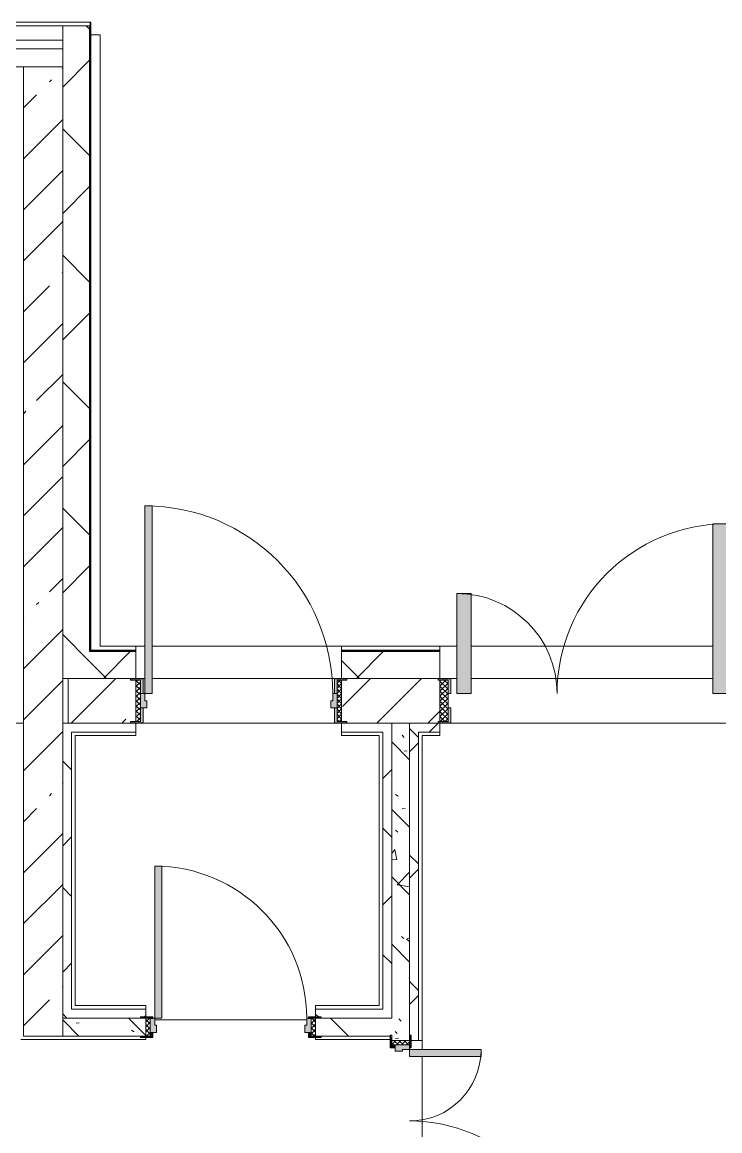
# Model space of a CAD drawing. Header units: millimetres. Extents: x -4196 to 190310, y -8553 to 29000.
# Drawn here: x 144090 to 147991, y 21150 to 27350 of the extents above; entities that cross this region are included whole.
import ezdxf

# ---------------------------------------------------------------- set-up
doc = ezdxf.new("R2010")
doc.units = ezdxf.units.MM
for name, color, linetype, lineweight, true_color in [('A-DOOR-1', 7, 'Continuous', 5, 0xaaaaaa), ('A-DOOR-2', 7, 'Continuous', 5, 0xe2e2e2), ('A-DOOR-FRAM-1', 7, 'Continuous', 5, 0xe2e2e2), ('A-DOOR-FRAM-2', 7, 'Continuous', 5, 0xaaaaaa), ('A-FLOR-1', 7, 'Continuous', 5, 0xaaaaaa), ('I-WALL-5', 7, 'Continuous', 5, 0x787878)]:
    doc.layers.add(name, color=color, linetype=linetype, lineweight=lineweight, true_color=true_color)
for name, color, linetype, lineweight in [('A-WALL', 7, 'Continuous', 9), ('A-WALL-4', 7, 'Continuous', 5), ('I-WALL-3', 7, 'Continuous', 5)]:
    doc.layers.add(name, color=color, linetype=linetype, lineweight=lineweight)
pattern_1 = [(45, (59346.5, 0), (-353.5534, 353.5534), []), (135, (59346.5, 0), (-353.5534, -353.5534), [])]
pattern_2 = [(45, (59346.5, 0), (-285.1231, 285.1231), []), (45, (59631.6, 0), (-285.1231, 285.1231), [504.031, -100.806, 16.764, -84.042])]
pattern_3 = [(135, (59346.5, 0), (-377.1708, -377.1708), [533.4, -88.9, 17.78, -88.9]), (135, (59346.5, 376.94), (-377.1708, -377.1708), []), (50, (59346.5, 0), (637.6445, -55.7866), [66.675, -733.425]), (355, (59346.5, 0), (-123.3494, 668.699), [53.34, -586.74]), (100.451, (59399.6, -4.65), (514.299, 612.908), [56.665, -623.315]), (46.184, (59346.5, 177.8), (948.7764, -147.15), [100.012, -1100.137]), (96.636, (59425.6, 165.5), (830.909, 865.997), [84.998, -934.973]), (351.184, (59346.5, 177.8), (830.918, 865.988), [80.01, -880.11]), (21, (59435.4, 133.35), (530.6506, -357.9283), [66.675, -733.425]), (326, (59435.4, 133.35), (216.308, 644.6585), [53.34, -586.74]), (71.451, (59479.6, 103.5), (746.9596, 286.7243), [56.665, -623.315]), (37.5, (59346.5, 0), (10.81053, 295.9426), [16.764, -562.864, 16.764, -578.866, -588.962]), (37.5, (59346.5, 0), (10.81053, 295.9426), [-1175.258, 16.764, -572.198]), (7.5, (59346.5, 0), (233.8692, 350.6318), [16.764, -322.834, 16.764, -549.529, -224.472]), (7.5, (59346.5, 0), (233.8692, 350.6318), [-905.891, 16.764, -207.708]), (327.5, (59148.24, 0), (474.5678, -20.0513), [16.764, -205.486, 16.764, -676.656, -920.115]), (327.5, (59148.24, 0), (474.5678, -20.0513), [-915.67, 16.764, -903.351]), (317.5, (59059.34, 0), (518.4522, 88.9934), [16.764, -272.161, 16.764, -443.738, -653.415]), (317.5, (59059.34, 0), (518.4522, 88.9934), [-749.427, 16.764, -636.651])]

# ---------------------------------------------------------------- blocks, each defined once
blk = doc.blocks.new('110_Дверь_СКБ_2Ст_Внутренняя - ДН-7д_л__ ДОО_Дв_1450x2100h_Загрузочная_ Помещение холодильных камер-21737406-1_6_1_птичка')
at = {"layer": 'A-DOOR-1'}
h = blk.add_hatch(dxfattribs=at)
h.set_pattern_fill('FP_128', color=256, style=0, pattern_type=2)
h.set_pattern_definition([(135, (1471.41, 189.685), (-14.14214, -14.14214), []), (225, (1471.41, 189.685), (14.14214, -14.14214), [])])
h.paths.add_polyline_path([(862.5, -115), (862.5, 115), (817.5, 115), (817.5, -115)])
at = {"layer": 'A-DOOR-2'}
for points in [[(687.5, 40), (767.5, 40), (767.5, 990), (687.5, 990), (687.5, 86.9)], [(-670.6, 40), (-662.5, 40), (-662.5, 600), (-742.5, 600), (-742.5, 40)]]:
    blk.add_hatch(color=256, dxfattribs=at).paths.add_polyline_path(points)
h = blk.add_hatch(color=256, dxfattribs=at)
h.paths.add_polyline_path([(817.5, 40), (817.5, 115), (872.5, 115), (872.5, 123), (802.5, 123), (802.5, 40), (812.5, 40)])
h.paths.add_polyline_path([(-777.5, 40), (-777.5, 123), (-847.5, 123), (-844.3, 115), (-792.5, 115), (-792.5, 40)])
h = blk.add_hatch(color=256, dxfattribs=at)
h.paths.add_polyline_path([(872.5, -123), (872.5, -115), (817.5, -115), (812.5, -40), (802.5, -40), (802.5, -123), (862.5, -123)])
h.paths.add_polyline_path([(-833.5, -123), (-777.5, -123), (-777.5, -40), (-792.5, -40), (-792.5, -115), (-847.5, -115), (-842.5, -123), (-837.5, -123)])
at = {"layer": 'A-DOOR-FRAM-2'}
h = blk.add_hatch(dxfattribs=at)
h.set_pattern_fill('FP_129', color=256, style=0, pattern_type=2)
h.set_pattern_definition([(45, (-651.384, 189.685), (-14.1421, 14.1421), []), (135, (-651.384, 189.685), (-14.1421, -14.1421), [])])
h.paths.add_polyline_path([(-792.5, -115), (-792.5, 115), (-837.5, 115), (-837.5, -115)])
at = {"layer": 'A-DOOR-1'}
for p, q in [((767.5, 990), (687.5, 990)), ((687.5, 990), (687.5, 40)), ((767.5, 40), (767.5, 990)), ((-742.5, 600), (-742.5, 40)), ((-662.5, 600), (-742.5, 600)), ((-662.5, 40), (-662.5, 600)), ((-777.5, 123), (-847.5, 123)), ((-847.5, 123), (-847.5, 115)), ((-847.5, 115), (-792.5, 115)), ((-792.5, 115), (-792.5, 40)), ((-777.5, 40), (-777.5, 123)), ((872.5, 123), (802.5, 123)), ((802.5, 123), (802.5, 40)), ((817.5, 40), (817.5, 115)), ((817.5, 115), (872.5, 115)), ((872.5, 115), (872.5, 123)), ((-792.5, 40), (-777.5, 40)), ((-742.5, 40), (-662.5, 40)), ((687.5, 40), (767.5, 40)), ((802.5, 40), (817.5, 40)), ((-777.5, -40), (-792.5, -40)), ((-792.5, -40), (-792.5, -115)), ((-777.5, -123), (-777.5, -40)), ((817.5, -40), (802.5, -40)), ((802.5, -40), (802.5, -123)), ((817.5, -115), (817.5, -40)), ((-847.5, -115), (-847.5, -123)), ((-792.5, -115), (-847.5, -115)), ((-847.5, -123), (-777.5, -123)), ((802.5, -123), (872.5, -123)), ((872.5, -115), (817.5, -115)), ((872.5, -123), (872.5, -115))]:
    blk.add_line(p, q, dxfattribs=at)
for centre, radius, start, end in [((767.5, 40), 950, 90, 180), ((-742.5, 40), 560, 0, 90)]:
    blk.add_arc(centre, radius, start, end, dxfattribs=at)
at = {"layer": 'A-DOOR-FRAM-2'}
for p, q in [((-792.5, 115), (-837.5, 115)), ((-837.5, 115), (-837.5, -115)), ((-792.5, -115), (-792.5, 115)), ((862.5, 115), (817.5, 115)), ((817.5, 115), (817.5, -115)), ((862.5, -115), (862.5, 115)), ((-837.5, -115), (-792.5, -115)), ((817.5, -115), (862.5, -115))]:
    blk.add_line(p, q, dxfattribs=at)
blk = doc.blocks.new('110_Дверь_СКБ_1Ст_Внутренняя1 - ДН-6д_ ДОО_Дв_1150x2100-24253098-1_6_1_птичка')
at = {"layer": 'A-DOOR-1'}
h = blk.add_hatch(dxfattribs=at)
h.set_pattern_fill('FP_132', color=256, style=0, pattern_type=2)
h.set_pattern_definition([(135, (1726.41, 189.685), (-14.14214, -14.14214), []), (225, (1726.41, 189.685), (14.14214, -14.14214), [])])
h.paths.add_polyline_path([(562.5, -115), (587.5, -115), (587.5, 115), (562.5, 115), (562.5, 86.9)])
at = {"layer": 'A-DOOR-2'}
h = blk.add_hatch(color=256, dxfattribs=at)
h.paths.add_polyline_path([(-537.5, 40), (-522.5, 40), (-522.5, 123), (-592.5, 123), (-592.5, 115), (-537.5, 115), (-537.5, 86.9)])
h.paths.add_polyline_path([(562.5, 40), (562.5, 115), (617.5, 115), (617.5, 123), (547.5, 123), (547.5, 40)])
h = blk.add_hatch(color=256, dxfattribs=at)
h.paths.add_polyline_path([(-537.5, -40), (-502.5, -40), (-502.5, 0), (-512.5, 0), (-512.5, 40), (-537.5, 40)])
h.paths.add_polyline_path([(562.5, -40), (562.5, 40), (537.5, 40), (537.5, 0), (527.5, 0), (527.5, -40), (537.5, -40)])
h = blk.add_hatch(color=256, dxfattribs=at)
h.paths.add_polyline_path([(617.5, -123), (617.5, -115), (562.5, -115), (562.5, -40), (547.5, -40), (547.5, -123), (587.7, -123)])
h.paths.add_polyline_path([(-522.5, -123), (-522.5, -40), (-537.5, -40), (-537.5, -115), (-592.5, -115), (-592.5, -123), (-537.5, -123)])
at = {"layer": 'A-DOOR-FRAM-1'}
blk.add_hatch(color=256, dxfattribs=at).paths.add_polyline_path([(-512.5, 40), (-472.5, 40), (-472.5, 1090), (-512.5, 1090), (-512.5, 86.9)])
at = {"layer": 'A-DOOR-FRAM-2'}
h = blk.add_hatch(dxfattribs=at)
h.set_pattern_fill('FP_133', color=256, style=0, pattern_type=2)
h.set_pattern_definition([(45, (-396.384, 189.685), (-14.1421, 14.1421), []), (135, (-396.384, 189.685), (-14.1421, -14.1421), [])])
h.paths.add_polyline_path([(-537.5, -115), (-537.5, 115), (-562.5, 115), (-562.5, -115), (-554.5, -115)])
at = {"layer": 'A-DOOR-1'}
for p, q in [((-512.5, 1090), (-512.5, 40)), ((-472.5, 1090), (-512.5, 1090)), ((-472.5, 40), (-472.5, 1090)), ((-522.5, 123), (-592.5, 123)), ((-592.5, 123), (-592.5, 115)), ((-592.5, 115), (-537.5, 115)), ((-537.5, 115), (-537.5, 40)), ((-522.5, 40), (-522.5, 123)), ((617.5, 123), (547.5, 123)), ((547.5, 123), (547.5, 40)), ((562.5, 40), (562.5, 115)), ((562.5, 115), (617.5, 115)), ((617.5, 115), (617.5, 123)), ((-537.5, 40), (-522.5, 40)), ((-512.5, 40), (-472.5, 40)), ((547.5, 40), (562.5, 40)), ((-522.5, -40), (-537.5, -40)), ((-537.5, -40), (-537.5, -115)), ((-522.5, -123), (-522.5, -40)), ((562.5, -40), (547.5, -40)), ((547.5, -40), (547.5, -123)), ((562.5, -115), (562.5, -40)), ((-592.5, -115), (-592.5, -123)), ((-537.5, -115), (-592.5, -115)), ((-592.5, -123), (-522.5, -123)), ((547.5, -123), (617.5, -123)), ((617.5, -115), (562.5, -115)), ((617.5, -123), (617.5, -115))]:
    blk.add_line(p, q, dxfattribs=at)
blk.add_arc((-512.5, 40), 1050, 360, 90, dxfattribs=at)
at = {"layer": 'A-DOOR-FRAM-2'}
for p, q in [((-537.5, 115), (-562.5, 115)), ((-562.5, 115), (-562.5, -115)), ((-537.5, -115), (-537.5, 115)), ((587.5, 115), (562.5, 115)), ((562.5, 115), (562.5, -115)), ((587.5, -115), (587.5, 115)), ((-512.5, 40), (-537.5, 40)), ((-537.5, 40), (-537.5, -40)), ((-512.5, 0), (-512.5, 40)), ((-502.5, 0), (-512.5, 0)), ((-502.5, -40), (-502.5, 0)), ((537.5, 0), (527.5, 0)), ((527.5, 0), (527.5, -40)), ((537.5, 40), (537.5, 0)), ((562.5, 40), (537.5, 40)), ((562.5, -40), (562.5, 40)), ((-537.5, -40), (-502.5, -40)), ((527.5, -40), (562.5, -40)), ((-562.5, -115), (-537.5, -115)), ((562.5, -115), (587.5, -115))]:
    blk.add_line(p, q, dxfattribs=at)
blk = doc.blocks.new('110_Дверь_СКБ_1Ст_Внутренняя1 - Д-8_п_ 950x2100h_охрана 2-32213875-1_6_1_птичка')
at = {"layer": 'A-DOOR-1'}
h = blk.add_hatch(dxfattribs=at)
h.set_pattern_fill('FP_134', color=256, style=0, pattern_type=2)
h.set_pattern_definition([(135, (1826.41, 114.685), (-14.14214, -14.14214), []), (225, (1826.41, 114.685), (14.14214, -14.14214), [])])
h.paths.add_polyline_path([(465.3, -50), (487.5, -50), (487.5, 50), (462.5, 50), (462.5, -50)])
at = {"layer": 'A-DOOR-2'}
h = blk.add_hatch(color=256, dxfattribs=at)
h.paths.add_polyline_path([(-402.5, -30), (-402.5, 10), (-412.5, 10), (-412.5, 50), (-437.5, 50), (-437.5, -30), (-412.5, -30)])
h.paths.add_polyline_path([(427.5, -30), (462.5, -30), (462.5, 50), (437.5, 50), (437.5, 10), (427.5, 10), (427.5, -6)])
at = {"layer": 'A-DOOR-FRAM-1'}
for points in [[(-372.5, 50), (-372.5, 900), (-412.5, 900), (-412.5, 50)], [(-460, 50), (-422.5, 50), (-422.5, 58), (-492.5, 53.6), (-492.5, 50), (-462.5, 50)], [(487.5, 50), (517.5, 50), (517.5, 58), (447.5, 58), (447.5, 50), (474.8, 50)], [(-492.5, -58), (-422.5, -58), (-422.5, -50), (-492.5, -50)], [(-422.5, -50), (-422.5, -30), (-437.5, -30), (-437.5, -50)], [(462.5, -50), (462.5, -30), (447.5, -30), (447.5, -50)], [(517.5, -58), (517.5, -50), (447.5, -50), (447.5, -58), (494.1, -58)]]:
    blk.add_hatch(color=256, dxfattribs=at).paths.add_polyline_path(points)
at = {"layer": 'A-DOOR-FRAM-2'}
h = blk.add_hatch(dxfattribs=at)
h.set_pattern_fill('FP_135', color=256, style=0, pattern_type=2)
h.set_pattern_definition([(45, (-296.384, 114.685), (-14.1421, 14.1421), []), (135, (-296.384, 114.685), (-14.1421, -14.1421), [])])
h.paths.add_polyline_path([(-437.5, -50), (-437.5, 50), (-462.5, 50), (-462.5, -50), (-456.3, -50)])
at = {"layer": 'A-DOOR-1'}
for p, q in [((-412.5, 900), (-412.5, 50)), ((-372.5, 900), (-412.5, 900)), ((-372.5, 50), (-372.5, 900)), ((-412.5, 50), (-372.5, 50))]:
    blk.add_line(p, q, dxfattribs=at)
blk.add_arc((-412.5, 50), 850, 360, 90, dxfattribs=at)
at = {"layer": 'A-DOOR-FRAM-2'}
for p, q in [((-422.5, 58), (-492.5, 58)), ((-492.5, 58), (-492.5, 50)), ((-492.5, 50), (-422.5, 50)), ((-437.5, 50), (-462.5, 50)), ((-462.5, 50), (-462.5, -50)), ((-412.5, 50), (-437.5, 50)), ((-437.5, 50), (-437.5, -30)), ((-437.5, -50), (-437.5, 50)), ((-422.5, 50), (-437.5, 50)), ((-437.5, 50), (-437.5, 49)), ((-437.5, 49), (-422.5, 49)), ((-422.5, 50), (-422.5, 58)), ((-422.5, 49), (-422.5, 50)), ((-412.5, 10), (-412.5, 50)), ((-402.5, 10), (-412.5, 10)), ((-402.5, -30), (-402.5, 10)), ((437.5, 10), (427.5, 10)), ((427.5, 10), (427.5, -30)), ((437.5, 50), (437.5, 10)), ((462.5, 50), (437.5, 50)), ((517.5, 58), (447.5, 58)), ((447.5, 58), (447.5, 50)), ((462.5, 50), (447.5, 50)), ((447.5, 50), (447.5, 49)), ((447.5, 50), (517.5, 50)), ((447.5, 49), (462.5, 49)), ((462.5, -30), (462.5, 50)), ((487.5, 50), (462.5, 50)), ((462.5, 50), (462.5, -50)), ((462.5, 49), (462.5, 50)), ((487.5, -50), (487.5, 50)), ((517.5, 50), (517.5, 58)), ((-422.5, -50), (-492.5, -50)), ((-492.5, -50), (-492.5, -58)), ((-492.5, -58), (-422.5, -58)), ((-462.5, -50), (-437.5, -50)), ((-437.5, -30), (-402.5, -30)), ((-422.5, -30), (-437.5, -30)), ((-437.5, -30), (-437.5, -50)), ((-437.5, -50), (-422.5, -50)), ((-422.5, -50), (-422.5, -30)), ((-422.5, -58), (-422.5, -50)), ((427.5, -30), (462.5, -30)), ((462.5, -30), (447.5, -30)), ((447.5, -30), (447.5, -50)), ((447.5, -50), (462.5, -50)), ((517.5, -50), (447.5, -50)), ((447.5, -50), (447.5, -58)), ((447.5, -58), (517.5, -58)), ((462.5, -50), (462.5, -30)), ((462.5, -50), (487.5, -50)), ((517.5, -58), (517.5, -50))]:
    blk.add_line(p, q, dxfattribs=at)
blk = doc.blocks.new('110_Дверь_СКБ_2Ст - Д-10а_ СОШ_Дв_1450x2100h_Горячий цех-25784455-1_6_1_птичка')
at = {"layer": 'A-DOOR-1'}
h = blk.add_hatch(dxfattribs=at)
h.set_pattern_fill('FP_139', color=256, style=0, pattern_type=2)
h.set_pattern_definition([(135, (1601.41, 114.685), (-14.14214, -14.14214), []), (225, (1601.41, 114.685), (14.14214, -14.14214), [])])
h.paths.add_polyline_path([(712.5, 50), (687.5, 50), (687.5, -50), (712.5, -50)])
at = {"layer": 'A-DOOR-2'}
for points in [[(662.5, 120), (662.5, 950), (622.5, 950), (622.5, 50), (662.5, 50), (662.5, 100)], [(-597.5, 386.9), (-597.5, 450), (-637.5, 450), (-637.5, 50), (-597.5, 50), (-597.5, 175)]]:
    blk.add_hatch(color=256, dxfattribs=at).paths.add_polyline_path(points)
h = blk.add_hatch(color=256, dxfattribs=at)
h.paths.add_polyline_path([(687.5, -30), (687.5, 50), (662.5, 50), (662.5, 10), (652.5, 10), (652.5, -30), (662.5, -30)])
h.paths.add_polyline_path([(-627.5, -6), (-627.5, 10), (-637.5, 10), (-637.5, 50), (-662.5, 50), (-662.5, -30), (-627.5, -28.9)])
at = {"layer": 'A-DOOR-FRAM-1'}
for points in [[(-647.5, 58), (-717.5, 58), (-712.5, 50), (-647.5, 50)], [(742.5, 58), (672.5, 58), (672.5, 50), (742.5, 50)], [(-647.5, -50), (-717.5, -53.5), (-712.5, -58), (-647.5, -58)], [(-647.5, -30), (-662.5, -30), (-662.5, -50), (-647.5, -50)], [(687.5, -30), (672.5, -30), (672.5, -50), (687.5, -50)], [(742.5, -50), (672.5, -50), (672.5, -58), (742.5, -58)]]:
    blk.add_hatch(color=256, dxfattribs=at).paths.add_polyline_path(points)
at = {"layer": 'A-DOOR-FRAM-2'}
h = blk.add_hatch(dxfattribs=at)
h.set_pattern_fill('FP_140', color=256, style=0, pattern_type=2)
h.set_pattern_definition([(45, (-521.384, 114.685), (-14.1421, 14.1421), []), (135, (-521.384, 114.685), (-14.1421, -14.1421), [])])
h.paths.add_polyline_path([(-662.5, -24.2), (-662.5, 50), (-687.5, 50), (-687.5, -50), (-662.5, -50)])
at = {"layer": 'A-DOOR-1'}
for p, q in [((662.5, 950), (622.5, 950)), ((622.5, 950), (622.5, 50)), ((662.5, 50), (662.5, 950)), ((-637.5, 450), (-637.5, 50)), ((-597.5, 450), (-637.5, 450)), ((-597.5, 50), (-597.5, 450)), ((-637.5, 50), (-597.5, 50)), ((622.5, 50), (662.5, 50))]:
    blk.add_line(p, q, dxfattribs=at)
for centre, radius, start, end in [((662.5, 50), 900, 90, 180), ((-637.5, 50), 400, 0, 90)]:
    blk.add_arc(centre, radius, start, end, dxfattribs=at)
at = {"layer": 'A-DOOR-FRAM-2'}
for p, q in [((-647.5, 58), (-717.5, 58)), ((-717.5, 58), (-717.5, 50)), ((-717.5, 50), (-647.5, 50)), ((-662.5, 50), (-687.5, 50)), ((-687.5, 50), (-687.5, -50)), ((-637.5, 50), (-662.5, 50)), ((-662.5, 50), (-662.5, -30)), ((-662.5, -50), (-662.5, 50)), ((-647.5, 50), (-647.5, 58)), ((-637.5, 10), (-637.5, 50)), ((-627.5, 10), (-637.5, 10)), ((-627.5, -30), (-627.5, 10)), ((662.5, 10), (652.5, 10)), ((652.5, 10), (652.5, -30)), ((662.5, 50), (662.5, 10)), ((687.5, 50), (662.5, 50)), ((742.5, 58), (672.5, 58)), ((672.5, 58), (672.5, 50)), ((672.5, 50), (742.5, 50)), ((687.5, -30), (687.5, 50)), ((712.5, 50), (687.5, 50)), ((687.5, 50), (687.5, -50)), ((712.5, -50), (712.5, 50)), ((742.5, 50), (742.5, 58)), ((-647.5, -50), (-717.5, -50)), ((-717.5, -50), (-717.5, -58)), ((-717.5, -58), (-647.5, -58)), ((-687.5, -50), (-662.5, -50)), ((-662.5, -30), (-627.5, -30)), ((-647.5, -30), (-662.5, -30)), ((-662.5, -30), (-662.5, -50)), ((-662.5, -50), (-647.5, -50)), ((-647.5, -50), (-647.5, -30)), ((-647.5, -58), (-647.5, -50)), ((652.5, -30), (687.5, -30)), ((687.5, -30), (672.5, -30)), ((672.5, -30), (672.5, -50)), ((672.5, -50), (687.5, -50)), ((742.5, -50), (672.5, -50)), ((672.5, -50), (672.5, -58)), ((672.5, -58), (742.5, -58)), ((687.5, -50), (687.5, -30)), ((687.5, -50), (712.5, -50)), ((742.5, -58), (742.5, -50))]:
    blk.add_line(p, q, dxfattribs=at)

msp = doc.modelspace()

# ---------------------------------------------------------------- hatches: boundary and pattern name
at = {"layer": 'A-WALL-4'}
h = msp.add_hatch(dxfattribs=at)
h.set_pattern_fill('FP_116', color=256, style=0, pattern_type=2)
h.set_pattern_definition(pattern_1)
h.paths.add_polyline_path([(144346.5, 23680), (144466.5, 23680), (144466.5, 27330), (144316.5, 27330), (144316.5, 23680)])
h = msp.add_hatch(dxfattribs=at)
h.set_pattern_fill('FP_116', color=256, style=0, pattern_type=2)
h.set_pattern_definition(pattern_1)
h.paths.add_polyline_path([(142771.6, 27200), (144316.5, 27200), (144316.5, 27250), (139696.5, 27250), (139696.5, 27200), (142571.6, 27200)])
h.paths.add_polyline_path([(130156.5, 27200), (130156.5, 27250), (127556.5, 27250), (127556.5, 27200), (129656.5, 27200)])
h.paths.add_polyline_path([(126106.5, 27200), (126456.5, 27200), (126456.5, 27250), (125506.5, 27250), (125506.5, 27200)])
h.paths.add_polyline_path([(132256.5, 27200), (133596.5, 27200), (133596.5, 27250), (132256.5, 27250), (132256.5, 27210)])
h.paths.add_polyline_path([(136596.5, 27200), (136596.5, 27250), (135696.5, 27250), (135696.5, 27200), (136096.5, 27200)])
h.paths.add_polyline_path([(117051.5, 27200), (117051.5, 27250), (116206.5, 27250), (116206.5, 27200)])
h.paths.add_polyline_path([(119638.6, 27200), (120406.5, 27200), (120406.5, 27250), (119351.5, 27250), (119351.5, 27200)])
h.paths.add_polyline_path([(113206.5, 27200), (114106.5, 27200), (114106.5, 27250), (113206.5, 27250), (113206.5, 27210)])
h.paths.add_polyline_path([(108106.5, 27200), (108106.5, 27250), (107006.5, 27250), (107006.5, 27200), (107506.5, 27200)])
h.paths.add_polyline_path([(111106.5, 27200), (111106.5, 27250), (110206.5, 27250), (110206.5, 27200)])
h.paths.add_polyline_path([(103906.5, 27200), (103906.5, 27250), (101506.5, 27250), (101506.5, 27200), (102908, 27200)])
h = msp.add_hatch(dxfattribs=at)
h.set_pattern_fill('FP_116', color=256, style=0, pattern_type=2)
h.set_pattern_definition(pattern_1)
h.paths.add_polyline_path([(102106.5, 27100), (103906.5, 27100), (103906.5, 27200), (101506.5, 27200), (101506.5, 27100)])
h.paths.add_polyline_path([(120106.5, 27100), (120406.5, 27100), (120406.5, 27200), (119351.5, 27200), (119351.5, 27100), (119638.6, 27100)])
h.paths.add_polyline_path([(143446.5, 27100), (144316.5, 27100), (144311.9, 27200), (139696.5, 27198.1), (139696.5, 27100), (142771.6, 27100)])
h.paths.add_polyline_path([(110746.5, 27100), (111106.5, 27100), (111106.5, 27200), (110206.5, 27200), (110206.5, 27100)])
h.paths.add_polyline_path([(113206.5, 27100), (114106.5, 27100), (114106.5, 27200), (113206.5, 27200), (113206.5, 27140)])
h.paths.add_polyline_path([(107206.5, 27100), (108106.5, 27100), (108106.5, 27200), (107006.5, 27200), (107006.5, 27100)])
h.paths.add_polyline_path([(126456.5, 27100), (126456.5, 27102), (126424.5, 27102), (126424.5, 27110), (126456.5, 27110), (126456.5, 27200), (125506.5, 27200), (125506.5, 27100), (126424.5, 27100)])
h.paths.add_polyline_path([(117051.5, 27100), (117051.5, 27200), (116206.5, 27200), (116206.5, 27100), (116696.5, 27100)])
h.paths.add_polyline_path([(136096.5, 27100), (136596.5, 27100), (136596.5, 27200), (135696.5, 27200), (135696.5, 27100)])
h.paths.add_polyline_path([(127588.5, 27100), (130156.5, 27100), (130156.5, 27200), (127556.5, 27200), (127556.5, 27110), (127588.5, 27110), (127588.5, 27102), (127556.5, 27100)])
h.paths.add_polyline_path([(132886.5, 27100), (133596.5, 27100), (133596.5, 27200), (132256.5, 27200), (132256.5, 27100)])
h = msp.add_hatch(dxfattribs=at)
h.set_pattern_fill('FP_116', color=256, style=0, pattern_type=2)
h.set_pattern_definition(pattern_1)
h.paths.add_polyline_path([(148326.5, 23680), (148356.5, 23680), (148353.5, 23830), (148126.5, 23830), (148126.5, 23680), (148201.5, 23680)])
h.paths.add_polyline_path([(144726.5, 23680), (144726.5, 23830), (144466.5, 23830), (144466.5, 23680), (144526.5, 23680)])
h.paths.add_polyline_path([(145876.5, 23680), (146426.5, 23680), (146426.5, 23830), (145876.5, 23830), (145876.5, 23790)])
at = {"layer": 'I-WALL-3'}
h = msp.add_hatch(dxfattribs=at)
h.set_pattern_fill('FP_97', color=256, style=0, pattern_type=2)
h.set_pattern_definition(pattern_2)
h.paths.add_polyline_path([(144216.5, 21680), (144316.5, 21680), (144316.5, 27100), (144096.5, 27100), (144096.5, 21680)])
h = msp.add_hatch(dxfattribs=at)
h.set_pattern_fill('FP_97', color=256, style=0, pattern_type=2)
h.set_pattern_definition(pattern_2)
h.paths.add_polyline_path([(144346.5, 23430), (144696.5, 23432), (144696.5, 23440), (144726.5, 23440), (144726.5, 23670), (144696.5, 23670), (144696.5, 23678), (144346.5, 23680), (144346.5, 23641.9)])
h.paths.add_polyline_path([(146426.5, 23430), (146421.5, 23432), (146416.5, 23434), (146416.5, 23440), (146426.5, 23440), (146422.5, 23670), (146416.5, 23670.7), (146416.5, 23678), (145906.5, 23678), (145906.5, 23670), (145876.5, 23670), (145877.4, 23440), (145906.5, 23440), (145906.5, 23432), (146416.5, 23430)])
h.paths.add_polyline_path([(148136.5, 23430), (148506.5, 23430), (148506.5, 23680), (148136.5, 23678), (148136.5, 23670), (148126.5, 23670), (148126.5, 23440), (148136.5, 23440), (148136.5, 23432), (148126.5, 23430)])
h = msp.add_hatch(dxfattribs=at)
h.set_pattern_fill('FP_116', color=256, style=0, pattern_type=2)
h.set_pattern_definition(pattern_1)
h.paths.add_polyline_path([(144366.5, 21830), (144366.5, 23430), (144316.5, 23430), (144316.5, 21830), (144366.2, 21830)])
h = msp.add_hatch(dxfattribs=at)
h.set_pattern_fill('FP_116', color=256, style=0, pattern_type=2)
h.set_pattern_definition(pattern_1)
h.paths.add_polyline_path([(146106.5, 21780), (146156.5, 21780), (146156.5, 23430), (146106.5, 23430), (146106.5, 21785.6)])
h = msp.add_hatch(dxfattribs=at)
h.set_pattern_fill('FP_116', color=256, style=0, pattern_type=2)
h.set_pattern_definition(pattern_1)
h.paths.add_polyline_path([(146256.5, 19300), (146306.5, 19300), (146306.5, 20255), (146264.5, 20255), (146264.5, 20225), (146256.5, 20225), (146256.5, 19350)])
h.paths.add_polyline_path([(146264.5, 21655), (146306.5, 21660), (146306.5, 23430), (146256.5, 23430), (146256.6, 21685), (146264.5, 21680), (146264.5, 21660)])
h = msp.add_hatch(dxfattribs=at)
h.set_pattern_fill('FP_116', color=256, style=0, pattern_type=2)
h.set_pattern_definition(pattern_1)
h.paths.add_polyline_path([(146306.5, 23380), (146426.5, 23380), (146426.5, 23430), (146306.5, 23430)])
h = msp.add_hatch(dxfattribs=at)
h.set_pattern_fill('FP_116', color=256, style=0, pattern_type=2)
h.set_pattern_definition(pattern_1)
h.paths.add_polyline_path([(146086.5, 21780), (146106.5, 21780), (146106.5, 21830), (145731.2, 21830), (145731.2, 21788), (145761.2, 21788), (145761.2, 21780), (146053, 21780)])
h.paths.add_polyline_path([(144406.8, 21780), (144751.2, 21783.6), (144751.2, 21788), (144781.2, 21788), (144781.2, 21830), (144316.5, 21830), (144316.5, 21780), (144386.5, 21780)])
at = {"layer": 'I-WALL-5'}
h = msp.add_hatch(dxfattribs=at)
h.set_pattern_fill('FP_127', color=256, style=0, pattern_type=2)
h.set_pattern_definition(pattern_3)
h.paths.add_polyline_path([(146256.5, 21780), (146256.5, 23430), (146156.5, 23430), (146156.5, 21780), (146202.7, 21780)])
h = msp.add_hatch(dxfattribs=at)
h.set_pattern_fill('FP_127', color=256, style=0, pattern_type=2)
h.set_pattern_definition(pattern_3)
h.paths.add_polyline_path([(145742.1, 21680), (146256.5, 21685), (146256.5, 21780), (145731.2, 21780), (145731.2, 21680)])
h.paths.add_polyline_path([(144356.5, 21680), (144781.2, 21680), (144781.2, 21780), (144316.5, 21780), (144316.5, 21680)])
h = msp.add_hatch(dxfattribs=at)
h.set_pattern_fill('FP_127', color=256, style=0, pattern_type=2)
h.set_pattern_definition(pattern_3)
h.paths.add_polyline_path([(146256.5, 20030), (146256.5, 20255), (146156.5, 20255), (146156.5, 20030)])
h.paths.add_polyline_path([(146256.5, 21655), (146256.5, 21680), (146156.5, 21680), (146156.5, 21655), (146185.7, 21655)])

# ---------------------------------------------------------------- linework, layer by layer
at = {"layer": 'A-FLOR-1'}
for p, q in [((144096.5, 23430), (144046.5, 23430)), ((145681.2, 21770), (144831.2, 21770)), ((144781.2, 21660), (144082.5, 21660)), ((144781.2, 21672), (144781.2, 21660)), ((145731.2, 21660), (145731.2, 21672)), ((146148.5, 21660), (145731.2, 21660)), ((146326.5, 21605), (146326.5, 21655)), ((146326.5, 20345), (146326.5, 21565))]:
    msp.add_line(p, q, dxfattribs=at)
at = {"layer": 'A-WALL'}
for p, q in [((144469.5, 27350), (144469.5, 23833)), ((144469.5, 27330), (139696.5, 27330)), ((144316.5, 27100), (144316.5, 27330)), ((144466.5, 23830), (144466.5, 27330)), ((144316.5, 27250), (139696.5, 27250)), ((144316.5, 27200), (139696.5, 27200)), ((144466.5, 23830), (144726.5, 23830)), ((144469.5, 23833), (144726.5, 23833)), ((145876.5, 23833), (146426.5, 23833)), ((145876.5, 23830), (146426.5, 23830)), ((144466.5, 23680), (144726.5, 23680)), ((146426.5, 23680), (145876.5, 23680)), ((144726.5, 23430), (144366.5, 23430)), ((144366.5, 23380), (144366.5, 21830)), ((144366.5, 23380), (144726.5, 23380)), ((146106.5, 23430), (145876.5, 23430)), ((145876.5, 23380), (146106.5, 23380)), ((146106.5, 21830), (146106.5, 23380)), ((146256.5, 23430), (146156.5, 23430)), ((146426.5, 23430), (146306.5, 23430)), ((146306.5, 21655), (146306.5, 23380)), ((146306.5, 23380), (146426.5, 23380)), ((144366.5, 21830), (144781.2, 21830)), ((145731.2, 21830), (146106.5, 21830)), ((144751.2, 21780), (144316.5, 21780)), ((144316.5, 21780), (144316.5, 21680)), ((145761.2, 21780), (146106.5, 21780))]:
    msp.add_line(p, q, dxfattribs=at)
at = {"layer": 'A-WALL-4'}
for p, q in [((144316.5, 27350), (135696.5, 27350)), ((144474.5, 27350), (144316.5, 27350)), ((144474.5, 23838), (144474.5, 27350)), ((144474.5, 27280), (144526.5, 27280)), ((144526.5, 27280), (144526.5, 23860)), ((139996.5, 27100), (144316.5, 27100)), ((144316.5, 27100), (144316.5, 23680)), ((144726.5, 23838), (144474.5, 23838)), ((144526.5, 23860), (144776.5, 23860)), ((144726.5, 23680), (144726.5, 23860)), ((144816.5, 23860), (146521.5, 23860)), ((145876.5, 23860), (145876.5, 23680)), ((146426.5, 23838), (145876.5, 23838)), ((146426.5, 23680), (146426.5, 23860)), ((146601.5, 23860), (147951.5, 23860)), ((144316.5, 23680), (144346.5, 23680))]:
    msp.add_line(p, q, dxfattribs=at)
at = {"layer": 'I-WALL-3'}
for p, q in [((144096.5, 27100), (144096.5, 21680)), ((144316.5, 27100), (144096.5, 27100)), ((144316.5, 27100), (144316.5, 21780)), ((144466.5, 23680), (144346.5, 23680)), ((144346.5, 23680), (144346.5, 23430)), ((144726.5, 23680), (144776.5, 23680)), ((144816.5, 23680), (145876.5, 23680)), ((146426.5, 23680), (146521.5, 23680)), ((146601.5, 23680), (147951.5, 23680)), ((144366.5, 23430), (144316.5, 23430)), ((145876.5, 23430), (144726.5, 23430)), ((144726.5, 23360), (144726.5, 23430)), ((145876.5, 23430), (145876.5, 23360)), ((146156.5, 23430), (146106.5, 23430)), ((146156.5, 23430), (146156.5, 21780)), ((146256.5, 21685), (146256.5, 23430)), ((146306.5, 23430), (146256.5, 23430)), ((148126.5, 23430), (146426.5, 23430)), ((146426.5, 23360), (146426.5, 23430)), ((144386.5, 21850), (144386.5, 23360)), ((144386.5, 23360), (144726.5, 23360)), ((145876.5, 23360), (146086.5, 23360)), ((146086.5, 23360), (146086.5, 21850)), ((146326.5, 21655), (146326.5, 23360)), ((146326.5, 23360), (146426.5, 23360)), ((144781.2, 21850), (144386.5, 21850)), ((144781.2, 21788), (144781.2, 21850)), ((146086.5, 21850), (145731.2, 21850)), ((145731.2, 21850), (145731.2, 21788)), ((146106.5, 21780), (146156.5, 21780)), ((144096.5, 21680), (144751.2, 21680)), ((145761.2, 21680), (146148.5, 21680)), ((146264.5, 21655), (146326.5, 21655))]:
    msp.add_line(p, q, dxfattribs=at)

# ---------------------------------------------------------------- block references
at = {"layer": 'A-DOOR-1'}
for name, p in [('110_Дверь_СКБ_1Ст_Внутренняя1 - ДН-6д_ ДОО_Дв_1150x2100-24253098-1_6_1_птичка', (145289, 23555)), ('110_Дверь_СКБ_2Ст_Внутренняя - ДН-7д_л__ ДОО_Дв_1450x2100h_Загрузочная_ Помещение холодильных камер-21737406-1_6_1_птичка', (147264, 23555)), ('110_Дверь_СКБ_1Ст_Внутренняя1 - Д-8_п_ 950x2100h_охрана 2-32213875-1_6_1_птичка', (145243.7, 21730))]:
    msp.add_blockref(name, p, dxfattribs=at)
at = {"layer": 'A-DOOR-1', "rotation": 270}
msp.add_blockref('110_Дверь_СКБ_2Ст - Д-10а_ СОШ_Дв_1450x2100h_Горячий цех-25784455-1_6_1_птичка', (146206.5, 20967.5), dxfattribs=at)

doc.saveas('drawing.dxf')
